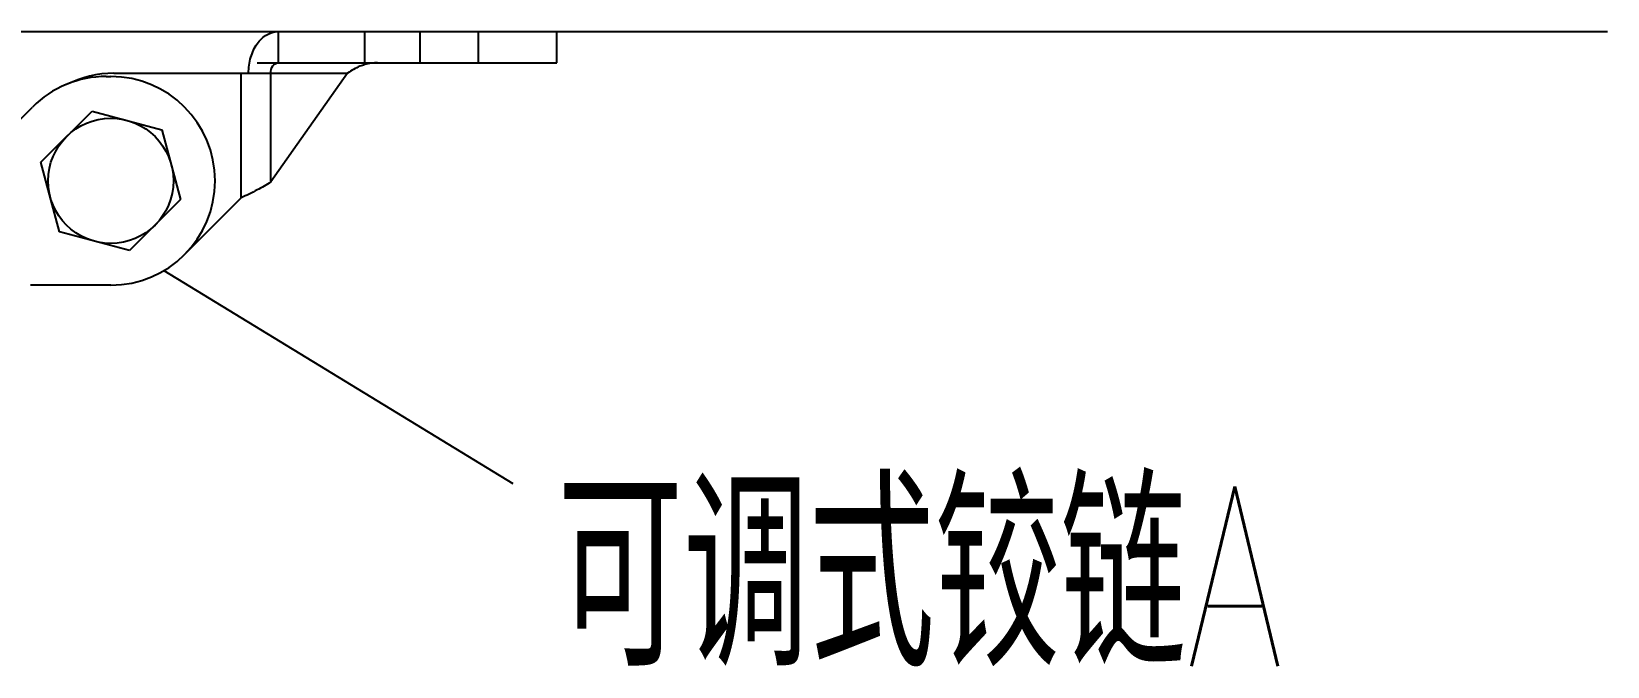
# Model space of a CAD drawing. Extents: x 27938 to 650306, y -92720 to 1524912.
# Drawn here: x 320648 to 324157, y 846549 to 847963 of the extents above; entities that cross this region are included whole.
import ezdxf

# ---------------------------------------------------------------- set-up
doc = ezdxf.new("R2010")
doc.units = 0
doc.header["$LTSCALE"] = 1000
doc.header["$MEASUREMENT"] = 0
doc.layers.add('bz', color=2, linetype='Continuous')
doc.layers.add('W_DIM', color=4, linetype='Continuous')
doc.styles.get("Standard").update_dxf_attribs({"font": 'gbenor.shx', "bigfont": 'gbcbig.shx'})
doc.styles.add('wwp100', font='txt.shx', dxfattribs={"width": 0.7, "height": 400, "bigfont": 'hztxt.shx'})
doc.dimstyles.get("Standard").update_dxf_attribs({"dimtxt": 0.18, "dimasz": 0.18, "dimexe": 0.18, "dimexo": 0.0625, "dimgap": 0.09, "dimtad": 0, "dimtih": 1, "dimtoh": 1, "dimdec": 4, "dimzin": 0, "dimdsep": 46, "dimtxsty": 'Standard', "dimcen": 0.09, "dimadec": 0, "dimazin": 0, "dimtfac": 1, "dimtdec": 4, "dimtofl": 0, "dimtmove": 0, "dimatfit": 3, "dimfxl": 1, "dimtolj": 1, "dimtzin": 0, "dimarcsym": 0})

msp = doc.modelspace()

# ---------------------------------------------------------------- linework, layer by layer
at = {"linetype": 'Continuous'}
for p, q in [((321197, 847963), (321197, 847893.3)), ((321197, 847963), (321817.6, 847963)), ((321389, 847963), (321389, 847893.3)), ((321512.2, 847963), (321512.2, 847893.3)), ((321643.3, 847893.3), (321643.3, 847963)), ((321817.6, 847893.3), (321817.6, 847963)), ((320814.3, 847862.9), (320824.4, 847862.9)), ((320831.6, 847870), (321351.6, 847870)), ((321114.8, 847592.4), (321114.8, 847870)), ((321150.5, 847893.3), (321197, 847893.3)), ((321351.6, 847870), (321180.5, 847628.1)), ((321180.5, 847628.1), (321180.5, 847870)), ((321197, 847893.3), (321817.6, 847893.3)), ((320282.3, 847427.1), (320650, 847794.8)), ((320669, 847672.2), (320782.8, 847786)), ((320782.8, 847786), (320938.2, 847744.4)), ((320938.2, 847744.4), (320979.9, 847588.9)), ((320710.6, 847516.7), (320669, 847672.2)), ((320979.9, 847588.9), (320866.1, 847475.1)), ((321114.8, 847592.4), (320988.7, 847466.3)), ((320866.1, 847475.1), (320710.6, 847516.7)), ((320824.4, 847398.2), (320646.1, 847398.2))]:
    msp.add_line(p, q, dxfattribs=at)
msp.add_circle((320824.4, 847630.5), 139.4, dxfattribs=at)
for centre, start, end in [((320814.3, 847630.5), 90, 135), ((320831.6, 847637.7), 90, 117.0003), ((320824.4, 847630.5), 270, 90)]:
    msp.add_arc(centre, 232.3, start, end, dxfattribs=at)
for points, knots in [([(321131.3, 847870), (321131.3, 847882), (321134.4, 847905.2), (321148.1, 847935.7), (321169.6, 847957.3), (321188.3, 847963), (321197, 847963)], [0, 0, 0, 0, 0.287969, 0.555344, 0.790533, 1, 1, 1, 1]), ([(321180.5, 847870), (321180.5, 847875.7), (321182.7, 847886.4), (321192.5, 847893.3), (321197, 847893.3)], [0, 0, 0, 0, 0.55976, 1, 1, 1, 1]), ([(321390.1, 847889.2), (321386.4, 847888.2), (321372.8, 847883.5), (321360.2, 847876.2), (321351.6, 847870)], [0, 0, 0, 0, 0.265236, 1, 1, 1, 1]), ([(321180.5, 847628.1), (321170.9, 847621.4), (321149.1, 847609.2), (321126.8, 847598.2), (321114.8, 847592.4)], [0, 0, 0, 0, 0.468219, 1, 1, 1, 1])]:
    msp.add_open_spline(points, degree=3, knots=knots, dxfattribs=at)
msp.add_open_spline([(321418.5, 847893.3), (321408.9, 847893.3), (321399.3, 847891.9), (321390.1, 847889.2)], degree=3, dxfattribs=at)
at = {"layer": 'bz'}
msp.add_line((313892.1, 847963), (324156.5, 847963), dxfattribs=at)

# ---------------------------------------------------------------- texts
at = {"layer": 'W_DIM', "color": 7, "style": 'wwp100', "width": 0.7}
msp.add_text('可调式铰链A', height=400, dxfattribs=at).set_placement((321818.7, 846550.3))

# ---------------------------------------------------------------- leaders
msp.add_leader([(320942.7, 847430.6), (321719.4, 846956.9)], dimstyle='Standard', override={"dimgap": 20, "dimtad": 0})

doc.saveas('drawing.dxf')
